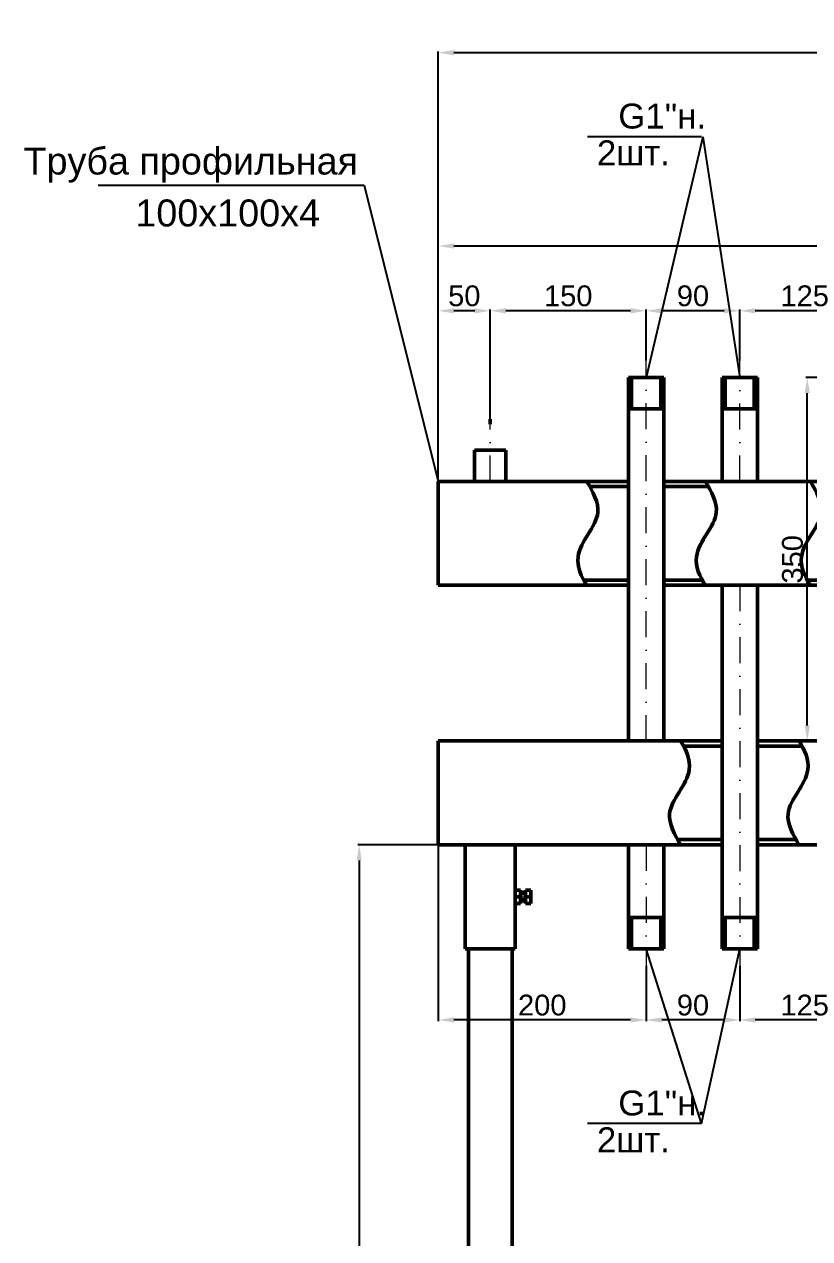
# Model space of a CAD drawing. Header units: millimetres. Extents: x -9232 to 2878, y -11520 to -3112.
# Drawn here: x -4343 to -3587, y -4282 to -3112 of the extents above; entities that cross this region are included whole.
import ezdxf

# ---------------------------------------------------------------- set-up
doc = ezdxf.new("R2010")
doc.units = ezdxf.units.MM
doc.header["$LTSCALE"] = 99.9
doc.linetypes.add('DASHDOT2', pattern=[0.5, 0.25, -0.125, 0, -0.125])
for name, color, linetype, lineweight in [('осевой', 10, 'DASHDOT2', 15), ('основной', 7, 'Continuous', 50), ('размерный', 160, 'Continuous', 25)]:
    doc.layers.add(name, color=color, linetype=linetype, lineweight=lineweight)
doc.styles.get("Standard").update_dxf_attribs({"font": 'arial.ttf', "height": 20})
doc.dimstyles.new('Копия ISO-25', dxfattribs={"dimtxt": 20, "dimasz": 15, "dimexe": 1.249, "dimexo": 0, "dimgap": 4, "dimtad": 1, "dimdec": 0, "dimtxsty": 'Standard', "dimcen": 0, "dimclrd": 256, "dimclre": 256, "dimclrt": 256, "dimadec": 0, "dimazin": 0, "dimtfac": 1, "dimtdec": 0, "dimtmove": 0, "dimatfit": 3, "dimfxl": 1, "dimlwd": -1, "dimlwe": -1, "dimarcsym": 0})

# ---------------------------------------------------------------- blocks, each defined once
blk = doc.blocks.new('*D93')
at = {"layer": 'Defpoints', "color": 0, "transparency": 16777216}
for p in [(-3918.7, -3902.3), (-4020.8, -4902.3), (-3944.7, -4902.3)]:
    blk.add_point(p, dxfattribs=at)
at = {"layer": 'размерный', "transparency": 16777216}
for p, q in [((-3918.7, -3902.3), (-4022.1, -3902.3)), ((-4020.8, -3917.3), (-4020.8, -4887.3)), ((-3944.7, -4902.3), (-4022.1, -4902.3))]:
    blk.add_line(p, q, dxfattribs=at)
for points in [[(-4023.3, -3917.3), (-4018.3, -3917.3), (-4020.8, -3902.3)], [(-4023.3, -4887.3), (-4018.3, -4887.3), (-4020.8, -4902.3)]]:
    blk.add_solid(points, dxfattribs=at)
at = {"layer": 'размерный', "transparency": 16777216, "insert": (-4035.1, -4402.3), "char_height": 20, "attachment_point": 5, "rotation": 90}
blk.add_mtext('1000', dxfattribs=at)
blk = doc.blocks.new('*D95')
at = {"layer": 'Defpoints', "color": 0, "transparency": 16777216}
for p in [(-2781.7, -3139.4), (-2781.7, -3537.3), (-3944.7, -3552.3)]:
    blk.add_point(p, dxfattribs=at)
at = {"layer": 'размерный', "transparency": 16777216}
for p, q in [((-3944.7, -3552.3), (-3944.7, -3138.2)), ((-3929.7, -3139.4), (-2796.7, -3139.4)), ((-2781.7, -3537.3), (-2781.7, -3138.2))]:
    blk.add_line(p, q, dxfattribs=at)
for points in [[(-3929.7, -3136.9), (-3929.7, -3141.9), (-3944.7, -3139.4)], [(-2796.7, -3136.9), (-2796.7, -3141.9), (-2781.7, -3139.4)]]:
    blk.add_solid(points, dxfattribs=at)
at = {"layer": 'размерный', "transparency": 16777216, "insert": (-3363.2, -3125.2), "char_height": 20, "attachment_point": 5}
blk.add_mtext('1163', dxfattribs=at)
blk = doc.blocks.new('*D100')
at = {"layer": 'Defpoints', "color": 0, "transparency": 16777216}
for p in [(-3654.7, -4018.7), (-3529.7, -4018.7), (-3654.7, -4070.9)]:
    blk.add_point(p, dxfattribs=at)
at = {"layer": 'размерный', "transparency": 16777216}
for p, q in [((-3654.7, -4018.7), (-3654.7, -4072.2)), ((-3529.7, -4018.7), (-3529.7, -4072.2)), ((-3544.7, -4070.9), (-3639.7, -4070.9))]:
    blk.add_line(p, q, dxfattribs=at)
for points in [[(-3639.7, -4068.4), (-3639.7, -4073.4), (-3654.7, -4070.9)], [(-3544.7, -4068.4), (-3544.7, -4073.4), (-3529.7, -4070.9)]]:
    blk.add_solid(points, dxfattribs=at)
at = {"layer": 'размерный', "transparency": 16777216, "insert": (-3592.2, -4056.7), "char_height": 20, "attachment_point": 5}
blk.add_mtext('125', dxfattribs=at)
blk = doc.blocks.new('*D101')
at = {"layer": 'Defpoints', "color": 0, "transparency": 16777216}
for p in [(-3744.7, -4018.7), (-3654.7, -4018.7), (-3744.7, -4070.9)]:
    blk.add_point(p, dxfattribs=at)
at = {"layer": 'размерный', "transparency": 16777216}
for p, q in [((-3744.7, -4018.7), (-3744.7, -4072.2)), ((-3654.7, -4018.7), (-3654.7, -4072.2)), ((-3669.7, -4070.9), (-3729.7, -4070.9))]:
    blk.add_line(p, q, dxfattribs=at)
for points in [[(-3729.7, -4068.4), (-3729.7, -4073.4), (-3744.7, -4070.9)], [(-3669.7, -4068.4), (-3669.7, -4073.4), (-3654.7, -4070.9)]]:
    blk.add_solid(points, dxfattribs=at)
at = {"layer": 'размерный', "transparency": 16777216, "insert": (-3699.7, -4056.7), "char_height": 20, "attachment_point": 5}
blk.add_mtext('90', dxfattribs=at)
blk = doc.blocks.new('*D102')
at = {"layer": 'Defpoints', "color": 0, "transparency": 16777216}
for p in [(-3944.7, -3902.3), (-3744.7, -4018.7), (-3944.7, -4070.9)]:
    blk.add_point(p, dxfattribs=at)
at = {"layer": 'размерный', "transparency": 16777216}
for p, q in [((-3944.7, -3902.3), (-3944.7, -4072.2)), ((-3744.7, -4018.7), (-3744.7, -4072.2)), ((-3759.7, -4070.9), (-3929.7, -4070.9))]:
    blk.add_line(p, q, dxfattribs=at)
for points in [[(-3929.7, -4068.4), (-3929.7, -4073.4), (-3944.7, -4070.9)], [(-3759.7, -4068.4), (-3759.7, -4073.4), (-3744.7, -4070.9)]]:
    blk.add_solid(points, dxfattribs=at)
at = {"layer": 'размерный', "transparency": 16777216, "insert": (-3844.7, -4056.7), "char_height": 20, "attachment_point": 5}
blk.add_mtext('200', dxfattribs=at)
blk = doc.blocks.new('*D107')
at = {"layer": 'Defpoints', "color": 0, "transparency": 16777216}
for p in [(-3654.7, -3388), (-3654.7, -3435.8), (-3529.7, -3435.8)]:
    blk.add_point(p, dxfattribs=at)
at = {"layer": 'размерный', "transparency": 16777216}
for p, q in [((-3654.7, -3435.8), (-3654.7, -3386.7)), ((-3544.7, -3388), (-3639.7, -3388)), ((-3529.7, -3435.8), (-3529.7, -3386.7))]:
    blk.add_line(p, q, dxfattribs=at)
for points in [[(-3639.7, -3385.5), (-3639.7, -3390.5), (-3654.7, -3388)], [(-3544.7, -3385.5), (-3544.7, -3390.5), (-3529.7, -3388)]]:
    blk.add_solid(points, dxfattribs=at)
at = {"layer": 'размерный', "transparency": 16777216, "insert": (-3592.2, -3373.7), "char_height": 20, "attachment_point": 5}
blk.add_mtext('125', dxfattribs=at)
blk = doc.blocks.new('*D108')
at = {"layer": 'Defpoints', "color": 0, "transparency": 16777216}
for p in [(-3744.7, -3388), (-3744.7, -3435.8), (-3654.7, -3435.8)]:
    blk.add_point(p, dxfattribs=at)
at = {"layer": 'размерный', "transparency": 16777216}
for p, q in [((-3744.7, -3435.8), (-3744.7, -3386.7)), ((-3669.7, -3388), (-3729.7, -3388)), ((-3654.7, -3435.8), (-3654.7, -3386.7))]:
    blk.add_line(p, q, dxfattribs=at)
for points in [[(-3729.7, -3385.5), (-3729.7, -3390.5), (-3744.7, -3388)], [(-3669.7, -3385.5), (-3669.7, -3390.5), (-3654.7, -3388)]]:
    blk.add_solid(points, dxfattribs=at)
at = {"layer": 'размерный', "transparency": 16777216, "insert": (-3699.7, -3373.7), "char_height": 20, "attachment_point": 5}
blk.add_mtext('90', dxfattribs=at)
blk = doc.blocks.new('*D109')
at = {"layer": 'Defpoints', "color": 0, "transparency": 16777216}
for p in [(-3894.7, -3388), (-3744.7, -3435.8), (-3894.7, -3497.3)]:
    blk.add_point(p, dxfattribs=at)
at = {"layer": 'размерный', "transparency": 16777216}
for p, q in [((-3894.7, -3497.3), (-3894.7, -3386.7)), ((-3759.7, -3388), (-3879.7, -3388)), ((-3744.7, -3435.8), (-3744.7, -3386.7))]:
    blk.add_line(p, q, dxfattribs=at)
for points in [[(-3879.7, -3385.5), (-3879.7, -3390.5), (-3894.7, -3388)], [(-3759.7, -3385.5), (-3759.7, -3390.5), (-3744.7, -3388)]]:
    blk.add_solid(points, dxfattribs=at)
at = {"layer": 'размерный', "transparency": 16777216, "insert": (-3819.7, -3373.7), "char_height": 20, "attachment_point": 5}
blk.add_mtext('150', dxfattribs=at)
blk = doc.blocks.new('*D110')
at = {"layer": 'Defpoints', "color": 0, "transparency": 16777216}
for p in [(-3944.7, -3388), (-3894.7, -3497.3), (-3944.7, -3552.3)]:
    blk.add_point(p, dxfattribs=at)
at = {"layer": 'размерный', "transparency": 16777216}
for p, q in [((-3944.7, -3552.3), (-3944.7, -3386.7)), ((-3909.7, -3388), (-3929.7, -3388)), ((-3894.7, -3497.3), (-3894.7, -3386.7))]:
    blk.add_line(p, q, dxfattribs=at)
for points in [[(-3929.7, -3385.5), (-3929.7, -3390.5), (-3944.7, -3388)], [(-3909.7, -3385.5), (-3909.7, -3390.5), (-3894.7, -3388)]]:
    blk.add_solid(points, dxfattribs=at)
at = {"layer": 'размерный', "transparency": 16777216, "insert": (-3919.7, -3373.7), "char_height": 20, "attachment_point": 5}
blk.add_mtext('50', dxfattribs=at)
blk = doc.blocks.new('*D82')
at = {"layer": 'Defpoints', "color": 0, "transparency": 16777216}
for p in [(-3944.7, -3325.6), (-3024.7, -3452.3), (-3944.7, -3552.3)]:
    blk.add_point(p, dxfattribs=at)
at = {"layer": 'размерный', "transparency": 16777216}
for p, q in [((-3944.7, -3552.3), (-3944.7, -3324.3)), ((-3039.7, -3325.6), (-3929.7, -3325.6)), ((-3024.7, -3452.3), (-3024.7, -3324.3))]:
    blk.add_line(p, q, dxfattribs=at)
for points in [[(-3929.7, -3323.1), (-3929.7, -3328.1), (-3944.7, -3325.6)], [(-3039.7, -3323.1), (-3039.7, -3328.1), (-3024.7, -3325.6)]]:
    blk.add_solid(points, dxfattribs=at)
at = {"layer": 'размерный', "transparency": 16777216, "insert": (-3484.7, -3311.4), "char_height": 20, "attachment_point": 5}
blk.add_mtext('920', dxfattribs=at)
blk = doc.blocks.new('*D128')
at = {"layer": 'Defpoints', "color": 0, "transparency": 16777216}
for p in [(-3589.7, -3452.3), (-3543.7, -3452.3), (-3546.7, -3802.3)]:
    blk.add_point(p, dxfattribs=at)
at = {"layer": 'размерный', "transparency": 16777216}
for p, q in [((-3543.7, -3452.3), (-3591, -3452.3)), ((-3589.7, -3787.3), (-3589.7, -3467.3)), ((-3546.7, -3802.3), (-3591, -3802.3))]:
    blk.add_line(p, q, dxfattribs=at)
for points in [[(-3592.2, -3467.3), (-3587.2, -3467.3), (-3589.7, -3452.3)], [(-3592.2, -3787.3), (-3587.2, -3787.3), (-3589.7, -3802.3)]]:
    blk.add_solid(points, dxfattribs=at)
at = {"layer": 'размерный', "transparency": 16777216, "insert": (-3603.9, -3627.3), "char_height": 20, "attachment_point": 5, "rotation": 90}
blk.add_mtext('350', dxfattribs=at)

msp = doc.modelspace()

# ---------------------------------------------------------------- linework, layer by layer
at = {"layer": 'осевой'}
for p, q in [((-3744.737, -3802.252), (-3744.737, -3435.78)), ((-3654.737, -3552.252), (-3654.737, -3435.78)), ((-3894.737, -3552.252), (-3894.737, -3488.125)), ((-3894.737, -3552.252), (-3894.737, -3489.801)), ((-3727.737, -3652.252), (-3727.737, -3652.252)), ((-3654.737, -3652.252), (-3654.737, -4018.723)), ((-3671.737, -3802.252), (-3671.737, -3802.252)), ((-3744.737, -3902.252), (-3744.737, -4018.723)), ((-3870.737, -3952.252), (-3855.737, -3952.252))]:
    msp.add_line(p, q, dxfattribs=at)
at = {"layer": 'основной'}
for p, q in [((-3727.737, -3452.252), (-3761.737, -3452.252)), ((-3761.737, -3452.252), (-3761.737, -3802.252)), ((-3761.737, -3452.252), (-3761.737, -3482.252)), ((-3758.737, -3482.252), (-3758.737, -3452.252)), ((-3730.737, -3482.252), (-3730.737, -3452.252)), ((-3727.737, -3802.252), (-3727.737, -3452.252)), ((-3637.737, -3452.252), (-3671.737, -3452.252)), ((-3671.737, -3452.252), (-3671.737, -3552.252)), ((-3671.737, -3452.252), (-3671.737, -3482.252)), ((-3668.737, -3482.252), (-3668.737, -3452.252)), ((-3640.737, -3482.252), (-3640.737, -3452.252)), ((-3637.737, -3552.252), (-3637.737, -3452.252)), ((-3761.737, -3482.252), (-3727.737, -3482.252)), ((-3761.737, -3482.252), (-3758.737, -3482.252)), ((-3727.737, -3482.252), (-3730.737, -3482.252)), ((-3671.737, -3482.252), (-3637.737, -3482.252)), ((-3671.737, -3482.252), (-3668.737, -3482.252)), ((-3637.737, -3482.252), (-3640.737, -3482.252)), ((-3894.737, -3492.252), (-3894.737, -3497.252)), ((-3909.737, -3552.252), (-3909.737, -3522.252)), ((-3909.737, -3522.252), (-3879.737, -3522.252)), ((-3879.737, -3522.252), (-3879.737, -3552.252)), ((-3898.737, -3552.252), (-3944.737, -3552.252)), ((-3944.737, -3552.252), (-3944.737, -3652.252)), ((-3780.737, -3552.252), (-3944.737, -3552.252)), ((-3765.737, -3552.252), (-3944.737, -3552.252)), ((-3898.737, -3552.252), (-3944.737, -3552.252)), ((-3944.737, -3552.252), (-3944.737, -3602.252)), ((-3894.737, -3552.252), (-3909.737, -3552.252)), ((-3894.737, -3552.252), (-3909.737, -3552.252)), ((-3765.737, -3552.252), (-3891.737, -3552.252)), ((-3796.737, -3552.252), (-3761.737, -3552.252)), ((-3714.737, -3552.252), (-3727.737, -3552.252)), ((-3727.737, -3552.252), (-3679.737, -3552.252)), ((-3546.737, -3552.252), (-3703.737, -3552.252)), ((-3678.737, -3552.252), (-3630.737, -3552.252)), ((-3798.941, -3557.252), (-3761.737, -3557.252)), ((-3727.737, -3557.252), (-3684.941, -3557.252)), ((-3761.737, -3647.252), (-3804.874, -3647.252)), ((-3690.874, -3647.252), (-3727.737, -3647.252)), ((-3546.737, -3647.252), (-3589.874, -3647.252)), ((-3944.737, -3652.252), (-3898.737, -3652.252)), ((-3765.737, -3652.252), (-3944.737, -3652.252)), ((-3924.737, -3652.252), (-3898.737, -3652.252)), ((-3891.737, -3652.252), (-3765.737, -3652.252)), ((-3837.737, -3652.252), (-3765.737, -3652.252)), ((-3761.737, -3652.252), (-3801.737, -3652.252)), ((-3727.737, -3652.252), (-3714.737, -3652.252)), ((-3727.737, -3652.252), (-3687.737, -3652.252)), ((-3703.737, -3652.252), (-3546.737, -3652.252)), ((-3671.737, -3652.252), (-3671.737, -4002.252)), ((-3637.737, -4002.252), (-3637.737, -3652.252)), ((-3697.737, -3802.252), (-3944.737, -3802.252)), ((-3944.737, -3802.252), (-3944.737, -3902.252)), ((-3944.737, -3802.252), (-3944.737, -3852.252)), ((-3671.737, -3802.252), (-3863.737, -3802.252)), ((-3671.737, -3802.252), (-3848.737, -3802.252)), ((-3671.737, -3802.252), (-3711.737, -3802.252)), ((-3708.599, -3807.252), (-3671.737, -3807.252)), ((-3671.737, -3802.252), (-3684.737, -3802.252)), ((-3578.737, -3802.252), (-3637.737, -3802.252)), ((-3637.737, -3802.252), (-3597.737, -3802.252)), ((-3637.737, -3807.252), (-3594.599, -3807.252)), ((-3944.737, -3902.252), (-3731.737, -3902.252)), ((-3720.737, -3902.252), (-3944.737, -3902.252)), ((-3915.737, -3902.252), (-3918.737, -3902.252)), ((-3918.737, -3902.252), (-3918.737, -4002.252)), ((-3894.737, -3902.252), (-3864.737, -3902.252)), ((-3873.737, -3902.252), (-3870.737, -3902.252)), ((-3870.737, -3902.252), (-3870.737, -4002.252)), ((-3864.737, -3902.252), (-3861.737, -3902.252)), ((-3863.737, -3902.252), (-3675.737, -3902.252)), ((-3863.737, -3902.252), (-3671.737, -3902.252)), ((-3863.737, -3902.252), (-3671.737, -3902.252)), ((-3848.737, -3902.252), (-3671.737, -3902.252)), ((-3780.737, -3902.252), (-3675.737, -3902.252)), ((-3761.737, -3902.252), (-3761.737, -4002.252)), ((-3727.737, -4002.252), (-3727.737, -3902.252)), ((-3671.737, -3902.252), (-3719.737, -3902.252)), ((-3671.737, -3897.252), (-3714.532, -3897.252)), ((-3684.737, -3902.252), (-3671.737, -3902.252)), ((-3600.532, -3897.252), (-3637.737, -3897.252)), ((-3637.737, -3902.252), (-3620.737, -3902.252)), ((-3637.737, -3902.252), (-3578.737, -3902.252)), ((-3602.737, -3902.252), (-3637.737, -3902.252)), ((-3870.737, -3958.752), (-3870.737, -3945.752)), ((-3870.737, -3945.752), (-3865.737, -3945.752)), ((-3865.737, -3952.252), (-3870.737, -3952.252)), ((-3865.737, -3945.752), (-3865.737, -3953.934)), ((-3865.737, -3956.252), (-3865.737, -3948.252)), ((-3865.737, -3948.252), (-3861.737, -3948.252)), ((-3860.737, -3949.252), (-3865.737, -3949.252)), ((-3865.737, -3952.252), (-3865.737, -3958.752)), ((-3861.737, -3948.252), (-3860.737, -3948.252)), ((-3860.737, -3958.752), (-3860.737, -3945.752)), ((-3860.737, -3945.752), (-3855.737, -3945.752)), ((-3855.737, -3952.252), (-3860.737, -3952.252)), ((-3855.737, -3945.752), (-3855.737, -3953.934)), ((-3855.737, -3956.252), (-3855.737, -3948.252)), ((-3855.737, -3952.252), (-3855.737, -3958.752)), ((-3865.737, -3958.752), (-3870.737, -3958.752)), ((-3860.737, -3955.252), (-3865.737, -3955.252)), ((-3860.737, -3956.252), (-3865.737, -3956.252)), ((-3855.737, -3958.752), (-3860.737, -3958.752)), ((-3727.737, -3972.252), (-3761.737, -3972.252)), ((-3761.737, -3972.252), (-3758.737, -3972.252)), ((-3758.737, -3972.252), (-3758.737, -4002.252)), ((-3727.737, -3972.252), (-3730.737, -3972.252)), ((-3730.737, -3972.252), (-3730.737, -4002.252)), ((-3727.737, -4002.252), (-3727.737, -3972.252)), ((-3637.737, -3972.252), (-3671.737, -3972.252)), ((-3671.737, -3972.252), (-3668.737, -3972.252)), ((-3668.737, -3972.252), (-3668.737, -4002.252)), ((-3637.737, -3972.252), (-3640.737, -3972.252)), ((-3640.737, -3972.252), (-3640.737, -4002.252)), ((-3637.737, -4002.252), (-3637.737, -3972.252)), ((-3870.737, -4002.252), (-3918.737, -4002.252)), ((-3915.737, -4597.252), (-3915.737, -4002.252)), ((-3873.737, -4002.252), (-3873.737, -4597.252)), ((-3761.737, -4002.252), (-3727.737, -4002.252)), ((-3671.737, -4002.252), (-3637.737, -4002.252))]:
    msp.add_line(p, q, dxfattribs=at)
for points in [[(-3801.737, -3552.252), (-3796.034, -3562.349), (-3781.894, -3587.385), (-3818.121, -3617.721), (-3807.329, -3644.278), (-3801.737, -3652.252)], [(-3687.737, -3552.252), (-3682.034, -3562.349), (-3667.894, -3587.385), (-3704.121, -3617.721), (-3693.329, -3644.278), (-3687.737, -3652.252)], [(-3586.737, -3552.252), (-3581.034, -3562.349), (-3566.894, -3587.385), (-3603.121, -3617.721), (-3592.329, -3644.278), (-3586.737, -3652.252)], [(-3711.737, -3902.252), (-3717.439, -3892.155), (-3731.579, -3867.119), (-3695.352, -3836.783), (-3706.144, -3810.226), (-3711.737, -3802.252)], [(-3597.737, -3902.252), (-3603.439, -3892.155), (-3617.579, -3867.119), (-3581.352, -3836.783), (-3592.144, -3810.226), (-3597.737, -3802.252)]]:
    msp.add_open_spline(points, degree=3, knots=[0, 0, 0, 0, 31.62313015, 78.40838333, 107.14304539, 107.14304539, 107.14304539, 107.14304539], dxfattribs=at)
at = {"layer": 'размерный'}
for p, q in [((-3691.512, -3220.33), (-3801.192, -3220.33)), ((-3690.218, -3220.33), (-3744.737, -3452.252)), ((-3690.218, -3220.33), (-3654.737, -3452.252)), ((-4272.076, -3266.897), (-4015.95, -3266.897)), ((-4015.95, -3266.897), (-3944.737, -3552.252)), ((-3744.737, -3902.252), (-3944.737, -3902.252)), ((-3864.737, -3902.252), (-3861.737, -3902.252)), ((-3691.512, -4170.712), (-3744.737, -4002.252)), ((-3691.512, -4170.712), (-3654.737, -4002.252)), ((-3691.512, -4170.712), (-3801.192, -4170.712))]:
    msp.add_line(p, q, dxfattribs=at)

# ---------------------------------------------------------------- texts
at = {"layer": 'размерный', "attachment_point": 3}
for s, insert, char_height, width in [('G1"н.', (-3687.073, -3188.477), 24, 173.12394), ('2шт{\\fArial|b0|i0|c238|p34;.}', (-3721.895, -3223.887), 24, 173.12394), ('Труба профильная', (-4021.958, -3230.766), 26, 522.73389), ('100х100х4', (-4058.518, -3280.793), 26, 342.00142), ('G1"н.', (-3687.073, -4138.859), 24, 173.12394), ('2шт{\\fArial|b0|i0|c238|p34;.}', (-3721.895, -4174.27), 24, 173.12394)]:
    msp.add_mtext(s, dxfattribs=dict(at, insert=insert, char_height=char_height, width=width))

# ---------------------------------------------------------------- dimensions: what is measured, and where the dimension line sits
at = {"layer": 'размерный'}
for base, p1, p2, picture, middle in [((-2781.737, -3139.441), (-3944.737, -3552.252), (-2781.737, -3537.252), '*D95', (-3363.237, -3125.223)), ((-3944.737, -3325.564), (-3024.737, -3452.252), (-3944.737, -3552.252), '*D82', (-3484.737, -3311.353))]:
    dim = msp.add_linear_dim(base=base, p1=p1, p2=p2, dimstyle='Копия ISO-25', dxfattribs=at)
    dim.commit()
    dim.dimension.update_dxf_attribs({"geometry": picture, "text_midpoint": middle})
for base, p1, p2, picture, middle in [((-3944.737, -3387.951), (-3894.737, -3497.252), (-3944.737, -3552.252), '*D110', (-3919.737, -3373.739)), ((-3894.737, -3387.951), (-3744.737, -3435.78), (-3894.737, -3497.252), '*D109', (-3819.737, -3373.739)), ((-3744.737, -3387.951), (-3654.737, -3435.78), (-3744.737, -3435.78), '*D108', (-3699.737, -3373.739)), ((-3654.737, -3387.951), (-3529.737, -3435.78), (-3654.737, -3435.78), '*D107', (-3592.237, -3373.739)), ((-3944.737, -4070.908), (-3744.737, -4018.723), (-3944.737, -3902.252), '*D102', (-3844.737, -4056.696)), ((-3744.737, -4070.908), (-3654.737, -4018.723), (-3744.737, -4018.723), '*D101', (-3699.737, -4056.696)), ((-3654.737, -4070.908), (-3529.737, -4018.723), (-3654.737, -4018.723), '*D100', (-3592.237, -4056.696))]:
    dim = msp.add_linear_dim(base=base, p1=p1, p2=p2, dimstyle='Копия ISO-25', override={"dimtmove": 1}, dxfattribs=at)
    dim.commit()
    dim.dimension.update_dxf_attribs({"geometry": picture, "text_midpoint": middle})
for base, p1, p2, picture, middle in [((-3589.705, -3452.252), (-3546.737, -3802.252), (-3543.737, -3452.252), '*D128', (-3603.923, -3627.252)), ((-4020.84, -4902.252), (-3918.737, -3902.252), (-3944.737, -4902.252), '*D93', (-4035.052, -4402.252))]:
    dim = msp.add_linear_dim(base=base, p1=p1, p2=p2, angle=90, dimstyle='Копия ISO-25', dxfattribs=at)
    dim.commit()
    dim.dimension.update_dxf_attribs({"geometry": picture, "text_midpoint": middle})

doc.saveas('drawing.dxf')
